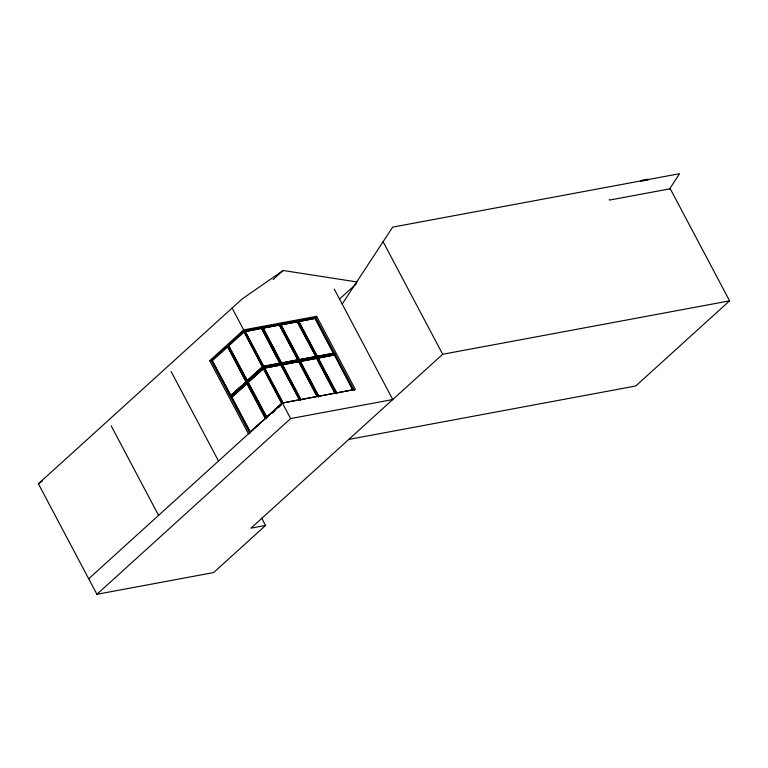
<?xml version="1.0" encoding="UTF-8"?>
<svg xmlns="http://www.w3.org/2000/svg" width="768" height="768" viewBox="0 0 768 768"><rect width="100%" height="100%" fill="white"/><g stroke="black" fill="none" stroke-linecap="round" stroke-linejoin="round"><path stroke-width="1.15" d="M342.192 304.061L392.659 227.126L679.574 173.702L669.494 189.082M261.658 518.102L265.546 525.466L213.629 572.563L96.912 594.298L38.4 483.782L242.102 299.002L283.104 270.49L356.986 281.962M273.12 279.552L283.104 270.49M248.458 433.843L209.731 360.701L243.686 329.904L316.627 316.32L355.354 389.462L282.413 403.046L88.694 578.774M209.731 360.701L211.19 360.432L244.051 330.624L315.533 317.318L316.627 316.32M241.92 385.536L230.678 395.558L212.266 360.778L227.741 346.925L246.154 381.706L243.619 384M247.104 380.659L262.579 366.797L247.104 380.659L228.691 345.878L244.166 332.026L262.022 365.75M245.05 331.565L261.667 328.33L279.878 363.293L263.462 366.346L245.05 331.565L261.667 328.33M297.946 359.779L281.338 363.024L263.126 328.061L279.533 325.008L297.946 359.779L282.509 362.803M262.925 328.243L279.533 325.008M280.79 324.912L297.408 321.677L315.821 356.458L297.206 321.859L280.79 324.912L298.646 358.637M298.666 321.59L315.274 318.346L333.494 353.309L317.078 356.362L298.666 321.59L315.274 318.346M230.678 395.558L246.154 381.706M263.462 366.346L280.08 363.11M230.554 396.998L263.405 367.2L334.896 353.885M339.514 299.059L356.381 283.757M231.629 397.354L247.104 383.491L265.517 418.272L250.291 432.086L231.629 397.354L247.104 383.491M248.054 382.454L263.53 368.592L281.942 403.373L266.717 417.187L248.054 382.454L263.53 368.592M264.413 368.141L281.03 364.906L299.443 399.686L280.829 365.088L264.413 368.141L282.826 402.922L299.443 399.686M282.288 364.81L298.896 361.574L317.117 396.538L298.694 361.757L282.288 364.81L300.701 399.59L317.309 396.355M315.821 356.458L299.213 359.693L314.448 356.851M300.154 361.488L316.771 358.243L334.982 393.206L316.57 358.426L300.154 361.488L318.576 396.259L335.184 393.024M317.078 356.362L333.696 353.126M334.637 354.922L318.029 358.157L334.637 354.922L352.858 389.885L334.445 355.104M250.042 432.134L265.517 418.272M266.467 417.235L281.942 403.373M272.4 413.184L274.992 410.832M278.448 407.693L281.04 405.341M96.912 594.298L290.63 418.57L392.755 399.552L334.243 289.046M353.059 389.702L336.442 392.938L325.286 371.856M609.226 199.613L609.475 200.093L670.262 188.774L729.6 300.845L442.685 354.259L250.963 528.173L265.546 525.466M640.896 181.517L640.982 180.557L647.962 179.261L648.278 179.856L642.374 180.96M729.6 300.845L635.741 385.987L348.816 439.411M38.4 483.782L42.307 481.066M244.166 332.026L262.339 366.845M228.691 345.878L247.354 380.611M227.741 346.925L245.914 381.744M212.266 360.778L230.928 395.52M383.088 241.718L442.685 354.259M315.533 317.318L354.259 390.461M315.082 318.528L333.494 353.309M298.867 321.408L317.28 356.189M318.23 357.974L336.643 392.755M318.586 359.213L324.163 369.754M297.658 320.65L336.384 393.782M280.992 324.73L299.405 359.51M300.355 361.306L318.768 396.086M279.792 323.971L318.518 397.114M279.331 325.19L297.754 359.962M263.126 328.061L281.539 362.842M282.48 364.627L300.902 399.408M261.917 327.302L300.643 400.445M261.466 328.512L279.878 363.293M245.251 331.392L263.664 366.163M264.614 367.958L283.027 402.739M232.118 308.054L243.686 329.904M244.051 330.624L290.63 418.57M263.28 368.64L281.702 403.421M248.304 382.406L266.717 417.187M227.616 345.533L266.342 418.666M246.854 383.539L265.277 418.32M231.878 397.306L250.291 432.086M211.19 360.432L249.917 433.574M171.082 371.453L218.506 461.011M111.168 425.808L158.592 515.366"/></g></svg>
